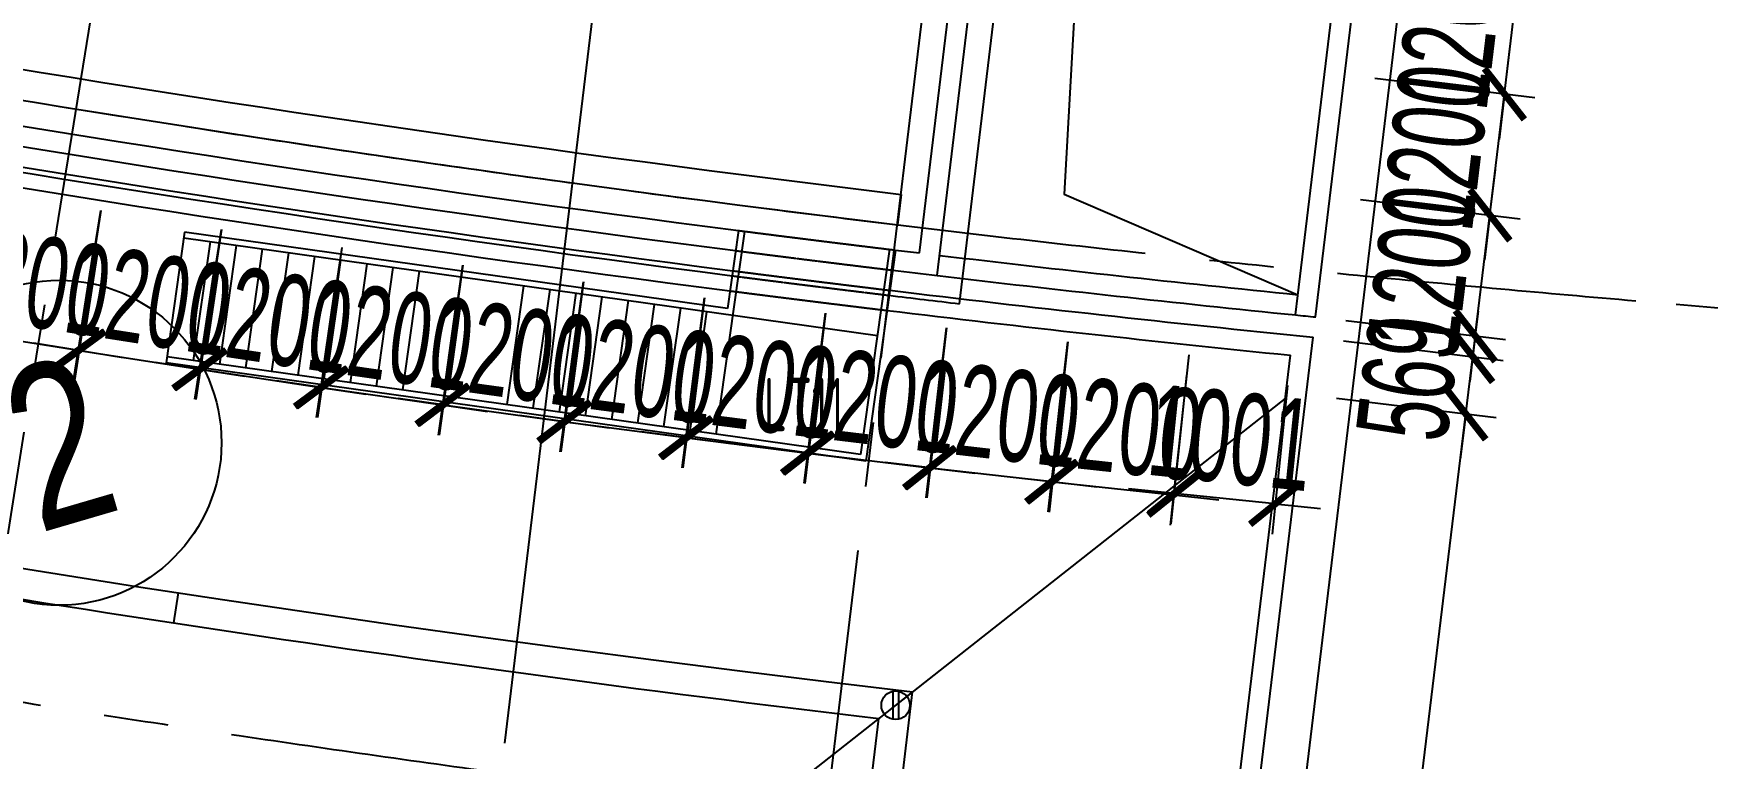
# Model space of a CAD drawing. Extents: x -668578 to 2331563, y -1202445 to 1620273.
# Drawn here: x 846723 to 863217, y 79376 to 86514 of the extents above; entities that cross this region are included whole.
import ezdxf
from ezdxf.enums import TextEntityAlignment as Align

# ---------------------------------------------------------------- set-up
doc = ezdxf.new("R2010")
doc.units = 0
doc.linetypes.add('CENTER2', pattern=[28.575, 19.05, -3.175, 3.175, -3.175])
doc.linetypes.add('DASH', pattern=[0.35, 0.25, -0.1])
doc.layers.get('0').update_dxf_attribs({"color": 8})
doc.layers.get('Defpoints').update_dxf_attribs({"color": 8})
for name, color, linetype in [('#标注', 8, 'Continuous'), ('#轴线', 8, 'CENTER2'), ('A-AL', 8, 'Continuous'), ('A-DIMS-150', 8, 'Continuous'), ('A-ROOF', 8, 'Continuous'), ('A-ROOF-DRAN', 8, 'Continuous'), ('A-STRS', 8, 'Continuous'), ('dim', 8, 'Continuous'), ('EQUIP_雨水斗', 8, 'Continuous'), ('PUB_HATCH', 8, 'Continuous'), ('外轮廓', 8, 'Continuous'), ('建-文字', 8, 'Continuous')]:
    doc.layers.add(name, color=color, linetype=linetype)
doc.styles.add('JHZX', font='jrs.shx', dxfattribs={"width": 0.6, "bigfont": 'jhz.shx'})
doc.styles.add('XD2008', font='xd-hzs.shx', dxfattribs={"width": 0.7, "bigfont": 'xd-hztxt.shx'})
doc.dimstyles.new('JZBZ-300', dxfattribs={"dimscale": 300, "dimtxt": 3, "dimasz": 1.5, "dimexe": 1, "dimexo": 1, "dimgap": 0.5, "dimtad": 1, "dimdec": 0, "dimdsep": 46, "dimtxsty": 'JHZX', "dimblk1": 'ARCHTICK', "dimblk2": 'ARCHTICK', "dimsah": 1, "dimcen": 0, "dimclrd": 1, "dimclre": 1, "dimclrt": 2, "dimazin": 2, "dimtfac": 1, "dimtdec": 0, "dimtix": 1, "dimtmove": 0, "dimatfit": 3, "dimfxl": 0, "dimtolj": 1, "dimlwd": -1, "dimlwe": -1, "dimarcsym": 0})
doc.dimstyles.new('JZBZ-400', dxfattribs={"dimscale": 400, "dimtxt": 3, "dimasz": 1.5, "dimexe": 1, "dimexo": 1, "dimgap": 0.5, "dimtad": 1, "dimdec": 0, "dimdsep": 46, "dimtxsty": 'JHZX', "dimblk1": 'ARCHTICK', "dimblk2": 'ARCHTICK', "dimsah": 1, "dimcen": 0, "dimclrd": 1, "dimclre": 1, "dimclrt": 2, "dimazin": 2, "dimtfac": 1, "dimtdec": 0, "dimtix": 1, "dimtmove": 0, "dimatfit": 3, "dimfxl": 0, "dimtolj": 1, "dimlwd": -1, "dimlwe": -1, "dimarcsym": 0})

# ---------------------------------------------------------------- blocks, each defined once
blk = doc.blocks.new('_ARCHTICK')
at = {"color": 0, "linetype": 'ByBlock', "const_width": 0.15}
blk.add_lwpolyline([(-0.5, -0.5), (0.5, 0.5)], dxfattribs=at)
blk = doc.blocks.new('*D2939')
at = {"layer": '#标注', "ltscale": 300, "transparency": 16777216}
for p, q in [((-1773, -1481), (-9342, -7863)), ((165914, -92056), (164727, -101884))]:
    blk.add_line(p, q, dxfattribs=at)
blk.add_arc((197092, 166179), 269610, 220.13382, 263.11563, dxfattribs=at)
at = {"layer": 'Defpoints', "color": 0, "ltscale": 300, "transparency": 16777216}
for p in [(197092, 166179), (-1467, -1224), (40380, -53208), (165962, -91659)]:
    blk.add_point(p, dxfattribs=at)
at = {"layer": '#标注', "ltscale": 300, "transparency": 16777216, "xscale": 600, "yscale": 600, "zscale": 600}
for p, rotation in [((-9036, -7605), 130.1338192809485), ((164775, -101487), 353.1156299250187)]:
    blk.add_blockref('_ARCHTICK', p, dxfattribs=dict(at, rotation=rotation))
at = {"layer": '#标注', "ltscale": 300, "transparency": 16777216, "insert": (69342, -70334), "char_height": 1200, "attachment_point": 5, "rotation": 331.6247, "style": 'JHZX'}
blk.add_mtext('\\A1;42.98°', dxfattribs=at)
blk = doc.blocks.new('*D2975')
at = {"layer": '#标注', "ltscale": 300, "transparency": 16777216}
for p, q in [((179960, -40061), (188529, -40789)), ((183823, -91423), (188130, -40755)), ((175652, -90728), (184221, -91457))]:
    blk.add_line(p, q, dxfattribs=at)
at = {"layer": 'Defpoints', "color": 0, "ltscale": 300, "transparency": 16777216}
for p in [(179561, -40027), (188130, -40755), (175254, -90694)]:
    blk.add_point(p, dxfattribs=at)
at = {"layer": '#标注', "ltscale": 300, "transparency": 16777216, "xscale": 600, "yscale": 600, "zscale": 600}
for p, rotation in [((188130, -40755), 85.14058418481615), ((183823, -91423), 265.1405841848161)]:
    blk.add_blockref('_ARCHTICK', p, dxfattribs=dict(at, rotation=rotation))
at = {"layer": '#标注', "ltscale": 300, "transparency": 16777216, "insert": (185179, -66021), "char_height": 1200, "attachment_point": 5, "rotation": 85.1406, "style": 'JHZX'}
blk.add_mtext('\\A1;50850', dxfattribs=at)
blk = doc.blocks.new('*D2957')
at = {"layer": '#标注', "ltscale": 300, "transparency": 16777216}
for p, q in [((179960, -40061), (186137, -40586)), ((185243, -46381), (185739, -40552)), ((179464, -45890), (185642, -46415))]:
    blk.add_line(p, q, dxfattribs=at)
at = {"layer": 'Defpoints', "color": 0, "ltscale": 300, "transparency": 16777216}
for p in [(179561, -40027), (185739, -40552), (179066, -45856)]:
    blk.add_point(p, dxfattribs=at)
at = {"layer": '#标注', "ltscale": 300, "transparency": 16777216, "xscale": 600, "yscale": 600, "zscale": 600}
for p, rotation in [((185739, -40552), 85.14058418481733), ((185243, -46381), 265.1405841848173)]:
    blk.add_blockref('_ARCHTICK', p, dxfattribs=dict(at, rotation=rotation))
at = {"layer": '#标注', "ltscale": 300, "transparency": 16777216, "insert": (184694, -43399), "char_height": 1200, "attachment_point": 5, "rotation": 85.1406, "style": 'JHZX'}
blk.add_mtext('\\A1;5850', dxfattribs=at)
blk = doc.blocks.new('*U2924')
at = {"linetype": 'ByBlock'}
blk.add_line((0, -20), (0, 0), dxfattribs=at)
blk.add_circle((0, -24), 4, dxfattribs=at)
at = {"color": 253, "linetype": 'ByBlock', "style": 'JHZX', "width": 0.75}
blk.add_attdef('AXES', text='', height=4, dxfattribs=at).set_placement((0, -24), align=Align.MIDDLE_CENTER)
blk = doc.blocks.new('*D1304')
at = {"layer": '#标注', "ltscale": 300, "transparency": 16777216}
for p, q in [((859561, 82924), (861133, 82734)), ((854937, 33925), (860835, 82770)), ((853663, 34079), (855235, 33889))]:
    blk.add_line(p, q, dxfattribs=at)
at = {"layer": 'Defpoints', "color": 0, "ltscale": 300, "transparency": 16777216}
for p in [(859263, 82960), (860835, 82770), (853365, 34115)]:
    blk.add_point(p, dxfattribs=at)
at = {"layer": '#标注', "ltscale": 300, "transparency": 16777216, "xscale": 450, "yscale": 450, "zscale": 450}
for p, rotation in [((860835, 82770), 83.11562992501919), ((854937, 33925), 263.1156299250192)]:
    blk.add_blockref('_ARCHTICK', p, dxfattribs=dict(at, rotation=rotation))
at = {"layer": '#标注', "ltscale": 300, "transparency": 16777216, "insert": (857290, 58420), "char_height": 900, "width": 3437.94, "attachment_point": 5, "rotation": 83.1156, "style": 'JHZX'}
blk.add_mtext('\\A1;1200*41', dxfattribs=at)
blk = doc.blocks.new('*D1305')
at = {"layer": '#标注', "color": 1, "ltscale": 300, "transparency": 16777216}
for p, q in [((860904, 83333), (860959, 83780)), ((859629, 83488), (861202, 83296)), ((860835, 82768), (860904, 83333)), ((859561, 82924), (861133, 82732)), ((860835, 82768), (860781, 82322))]:
    blk.add_line(p, q, dxfattribs=at)
at = {"layer": 'Defpoints', "color": 0, "ltscale": 300, "transparency": 16777216}
for p in [(859332, 83525), (860904, 83333), (859263, 82960)]:
    blk.add_point(p, dxfattribs=at)
at = {"layer": '#标注', "color": 1, "ltscale": 300, "transparency": 16777216, "xscale": 450, "yscale": 450, "zscale": 450}
for p, rotation in [((860904, 83333), 263.0428487904168), ((860835, 82768), 83.04284879041681)]:
    blk.add_blockref('_ARCHTICK', p, dxfattribs=dict(at, rotation=rotation))
at = {"layer": '#标注', "color": 2, "ltscale": 300, "transparency": 16777216, "insert": (860274, 83123), "char_height": 900, "attachment_point": 5, "rotation": 83.0428, "style": 'JHZX'}
blk.add_mtext('\\A1;569', dxfattribs=at)
blk = doc.blocks.new('*D1306')
at = {"layer": '#标注', "color": 1, "ltscale": 300, "transparency": 16777216}
for p, q in [((858082, 83151), (857930, 81687)), ((859078, 83048), (858926, 81584)), ((857961, 81986), (857513, 82032)), ((858957, 81882), (857961, 81986)), ((858957, 81882), (859404, 81836))]:
    blk.add_line(p, q, dxfattribs=at)
at = {"layer": 'Defpoints', "color": 0, "ltscale": 300, "transparency": 16777216}
for p in [(858113, 83449), (859109, 83346), (857961, 81986)]:
    blk.add_point(p, dxfattribs=at)
at = {"layer": '#标注', "color": 1, "ltscale": 300, "transparency": 16777216, "xscale": 450, "yscale": 450, "zscale": 450}
for p, rotation in [((857961, 81986), 354.0782512395263), ((858957, 81882), 174.0782512395262)]:
    blk.add_blockref('_ARCHTICK', p, dxfattribs=dict(at, rotation=rotation))
at = {"layer": '#标注', "color": 2, "ltscale": 300, "transparency": 16777216, "insert": (858521, 82531), "char_height": 900, "attachment_point": 5, "rotation": 354.0783, "style": 'JHZX'}
blk.add_mtext('\\A1;1001', dxfattribs=at)
blk = doc.blocks.new('*D1333')
at = {"layer": '#标注', "color": 1, "ltscale": 300, "transparency": 16777216}
for p, q in [((846200, 84962), (845930, 83291)), ((847385, 84770), (847114, 83099)), ((845977, 83587), (845533, 83659)), ((845977, 83587), (847162, 83395)), ((847162, 83395), (847606, 83323))]:
    blk.add_line(p, q, dxfattribs=at)
at = {"layer": 'Defpoints', "color": 0, "ltscale": 300, "transparency": 16777216}
for p in [(846248, 85258), (847433, 85066), (847162, 83395)]:
    blk.add_point(p, dxfattribs=at)
at = {"layer": '#标注', "color": 1, "ltscale": 300, "transparency": 16777216, "xscale": 450, "yscale": 450, "zscale": 450}
for p, rotation in [((845977, 83587), 350.7973542679076), ((847162, 83395), 170.7973542679076)]:
    blk.add_blockref('_ARCHTICK', p, dxfattribs=dict(at, rotation=rotation))
at = {"layer": '#标注', "color": 2, "ltscale": 300, "transparency": 16777216, "insert": (846666, 84083), "char_height": 900, "attachment_point": 5, "rotation": 350.7974, "style": 'JHZX'}
blk.add_mtext('\\A1;1200', dxfattribs=at)
blk = doc.blocks.new('*D1334')
at = {"layer": '#标注', "color": 1, "ltscale": 300, "transparency": 16777216}
for p, q in [((847386, 84770), (847126, 83098)), ((848572, 84585), (848311, 82913)), ((847172, 83394), (846727, 83464)), ((847172, 83394), (848357, 83209)), ((848357, 83209), (848802, 83140))]:
    blk.add_line(p, q, dxfattribs=at)
at = {"layer": 'Defpoints', "color": 0, "ltscale": 300, "transparency": 16777216}
for p in [(847433, 85066), (848618, 84881), (848357, 83209)]:
    blk.add_point(p, dxfattribs=at)
at = {"layer": '#标注', "color": 1, "ltscale": 300, "transparency": 16777216, "xscale": 450, "yscale": 450, "zscale": 450}
for p, rotation in [((847172, 83394), 351.1285437448619), ((848357, 83209), 171.1285437448619)]:
    blk.add_blockref('_ARCHTICK', p, dxfattribs=dict(at, rotation=rotation))
at = {"layer": '#标注', "color": 2, "ltscale": 300, "transparency": 16777216, "insert": (847857, 83895), "char_height": 900, "attachment_point": 5, "rotation": 351.1285, "style": 'JHZX'}
blk.add_mtext('\\A1;1200', dxfattribs=at)
blk = doc.blocks.new('*D1335')
at = {"layer": '#标注', "color": 1, "ltscale": 300, "transparency": 16777216}
for p, q in [((848574, 84584), (848323, 82912)), ((849761, 84406), (849509, 82734)), ((848367, 83208), (847922, 83275)), ((848367, 83208), (849554, 83030)), ((849554, 83030), (849999, 82963))]:
    blk.add_line(p, q, dxfattribs=at)
at = {"layer": 'Defpoints', "color": 0, "ltscale": 300, "transparency": 16777216}
for p in [(848618, 84881), (849805, 84703), (849554, 83030)]:
    blk.add_point(p, dxfattribs=at)
at = {"layer": '#标注', "color": 1, "ltscale": 300, "transparency": 16777216, "xscale": 450, "yscale": 450, "zscale": 450}
for p, rotation in [((848367, 83208), 351.4597332218141), ((849554, 83030), 171.4597332218141)]:
    blk.add_blockref('_ARCHTICK', p, dxfattribs=dict(at, rotation=rotation))
at = {"layer": '#标注', "color": 2, "ltscale": 300, "transparency": 16777216, "insert": (849050, 83713), "char_height": 900, "attachment_point": 5, "rotation": 351.4597, "style": 'JHZX'}
blk.add_mtext('\\A1;1200', dxfattribs=at)
blk = doc.blocks.new('*D1336')
at = {"layer": '#标注', "color": 1, "ltscale": 300, "transparency": 16777216}
for p, q in [((849762, 84406), (849521, 82733)), ((850950, 84235), (850709, 82561)), ((849564, 83030), (849118, 83094)), ((849564, 83030), (850751, 82858)), ((850751, 82858), (851197, 82794))]:
    blk.add_line(p, q, dxfattribs=at)
at = {"layer": 'Defpoints', "color": 0, "ltscale": 300, "transparency": 16777216}
for p in [(849805, 84703), (850993, 84531), (850751, 82858)]:
    blk.add_point(p, dxfattribs=at)
at = {"layer": '#标注', "color": 1, "ltscale": 300, "transparency": 16777216, "xscale": 450, "yscale": 450, "zscale": 450}
for p, rotation in [((849564, 83030), 351.7909226987666), ((850751, 82858), 171.7909226987666)]:
    blk.add_blockref('_ARCHTICK', p, dxfattribs=dict(at, rotation=rotation))
at = {"layer": '#标注', "color": 2, "ltscale": 300, "transparency": 16777216, "insert": (850243, 83538), "char_height": 900, "attachment_point": 5, "rotation": 351.7909, "style": 'JHZX'}
blk.add_mtext('\\A1;1200', dxfattribs=at)
blk = doc.blocks.new('*D1337')
at = {"layer": '#标注', "color": 1, "ltscale": 300, "transparency": 16777216}
for p, q in [((850952, 84234), (850720, 82560)), ((852140, 84070), (851909, 82396)), ((850761, 82858), (850315, 82919)), ((850761, 82858), (851950, 82693)), ((851950, 82693), (852396, 82631))]:
    blk.add_line(p, q, dxfattribs=at)
at = {"layer": 'Defpoints', "color": 0, "ltscale": 300, "transparency": 16777216}
for p in [(850993, 84531), (852181, 84367), (851950, 82693)]:
    blk.add_point(p, dxfattribs=at)
at = {"layer": '#标注', "color": 1, "ltscale": 300, "transparency": 16777216, "xscale": 450, "yscale": 450, "zscale": 450}
for p, rotation in [((850761, 82858), 352.1221121757198), ((851950, 82693), 172.1221121757198)]:
    blk.add_blockref('_ARCHTICK', p, dxfattribs=dict(at, rotation=rotation))
at = {"layer": '#标注', "color": 2, "ltscale": 300, "transparency": 16777216, "insert": (851438, 83370), "char_height": 900, "attachment_point": 5, "rotation": 352.1221, "style": 'JHZX'}
blk.add_mtext('\\A1;1200', dxfattribs=at)
blk = doc.blocks.new('*D1338')
at = {"layer": '#标注', "color": 1, "ltscale": 300, "transparency": 16777216}
for p, q in [((852142, 84070), (851920, 82395)), ((853332, 83912), (853110, 82237)), ((851960, 82692), (851513, 82752)), ((851960, 82692), (853149, 82535)), ((853149, 82535), (853595, 82476))]:
    blk.add_line(p, q, dxfattribs=at)
at = {"layer": 'Defpoints', "color": 0, "ltscale": 300, "transparency": 16777216}
for p in [(852181, 84367), (853371, 84209), (853149, 82535)]:
    blk.add_point(p, dxfattribs=at)
at = {"layer": '#标注', "color": 1, "ltscale": 300, "transparency": 16777216, "xscale": 450, "yscale": 450, "zscale": 450}
for p, rotation in [((851960, 82692), 352.4533016526734), ((853149, 82535), 172.4533016526733)]:
    blk.add_blockref('_ARCHTICK', p, dxfattribs=dict(at, rotation=rotation))
at = {"layer": '#标注', "color": 2, "ltscale": 300, "transparency": 16777216, "insert": (852633, 83208), "char_height": 900, "attachment_point": 5, "rotation": 352.4533, "style": 'JHZX'}
blk.add_mtext('\\A1;1200', dxfattribs=at)
blk = doc.blocks.new('*D1339')
at = {"layer": '#标注', "color": 1, "ltscale": 300, "transparency": 16777216}
for p, q in [((853333, 83912), (853121, 82237)), ((854524, 83761), (854312, 82086)), ((853159, 82534), (852713, 82591)), ((853159, 82534), (854349, 82384)), ((854349, 82384), (854796, 82327))]:
    blk.add_line(p, q, dxfattribs=at)
at = {"layer": 'Defpoints', "color": 0, "ltscale": 300, "transparency": 16777216}
for p in [(853371, 84209), (854562, 84059), (854349, 82384)]:
    blk.add_point(p, dxfattribs=at)
at = {"layer": '#标注', "color": 1, "ltscale": 300, "transparency": 16777216, "xscale": 450, "yscale": 450, "zscale": 450}
for p, rotation in [((853159, 82534), 352.7844911296252), ((854349, 82384), 172.7844911296253)]:
    blk.add_blockref('_ARCHTICK', p, dxfattribs=dict(at, rotation=rotation))
at = {"layer": '#标注', "color": 2, "ltscale": 300, "transparency": 16777216, "insert": (853830, 83054), "char_height": 900, "attachment_point": 5, "rotation": 352.7845, "style": 'JHZX'}
blk.add_mtext('\\A1;1200', dxfattribs=at)
blk = doc.blocks.new('*D1340')
at = {"layer": '#标注', "color": 1, "ltscale": 300, "transparency": 16777216}
for p, q in [((854526, 83761), (854323, 82085)), ((855717, 83617), (855515, 81941)), ((854359, 82383), (853912, 82437)), ((854359, 82383), (855551, 82239)), ((855551, 82239), (855997, 82185))]:
    blk.add_line(p, q, dxfattribs=at)
at = {"layer": 'Defpoints', "color": 0, "ltscale": 300, "transparency": 16777216}
for p in [(854562, 84059), (855753, 83915), (855551, 82239)]:
    blk.add_point(p, dxfattribs=at)
at = {"layer": '#标注', "color": 1, "ltscale": 300, "transparency": 16777216, "xscale": 450, "yscale": 450, "zscale": 450}
for p, rotation in [((854359, 82383), 353.1156806065766), ((855551, 82239), 173.1156806065766)]:
    blk.add_blockref('_ARCHTICK', p, dxfattribs=dict(at, rotation=rotation))
at = {"layer": '#标注', "color": 2, "ltscale": 300, "transparency": 16777216, "insert": (855027, 82907), "char_height": 900, "attachment_point": 5, "rotation": 353.1157, "style": 'JHZX'}
blk.add_mtext('\\A1;1200', dxfattribs=at)
blk = doc.blocks.new('*D1341')
at = {"layer": '#标注', "color": 1, "ltscale": 300, "transparency": 16777216}
for p, q in [((855719, 83617), (855526, 81941)), ((856911, 83480), (856718, 81804)), ((855560, 82239), (855113, 82290)), ((855560, 82239), (856753, 82102)), ((856753, 82102), (857200, 82050))]:
    blk.add_line(p, q, dxfattribs=at)
at = {"layer": 'Defpoints', "color": 0, "ltscale": 300, "transparency": 16777216}
for p in [(855753, 83915), (856945, 83778), (856753, 82102)]:
    blk.add_point(p, dxfattribs=at)
at = {"layer": '#标注', "color": 1, "ltscale": 300, "transparency": 16777216, "xscale": 450, "yscale": 450, "zscale": 450}
for p, rotation in [((855560, 82239), 353.4468700835271), ((856753, 82102), 173.4468700835271)]:
    blk.add_blockref('_ARCHTICK', p, dxfattribs=dict(at, rotation=rotation))
at = {"layer": '#标注', "color": 2, "ltscale": 300, "transparency": 16777216, "insert": (856225, 82766), "char_height": 900, "attachment_point": 5, "rotation": 353.4469, "style": 'JHZX'}
blk.add_mtext('\\A1;1200', dxfattribs=at)
blk = doc.blocks.new('*D1342')
at = {"layer": '#标注', "color": 1, "ltscale": 300, "transparency": 16777216}
for p, q in [((856913, 83480), (856730, 81803)), ((858105, 83350), (857923, 81673)), ((856762, 82101), (856315, 82150)), ((856762, 82101), (857955, 81971)), ((857955, 81971), (858403, 81923))]:
    blk.add_line(p, q, dxfattribs=at)
at = {"layer": 'Defpoints', "color": 0, "ltscale": 300, "transparency": 16777216}
for p in [(856945, 83778), (858138, 83648), (857955, 81971)]:
    blk.add_point(p, dxfattribs=at)
at = {"layer": '#标注', "color": 1, "ltscale": 300, "transparency": 16777216, "xscale": 450, "yscale": 450, "zscale": 450}
for p, rotation in [((856762, 82101), 353.7780595604788), ((857955, 81971), 173.7780595604788)]:
    blk.add_blockref('_ARCHTICK', p, dxfattribs=dict(at, rotation=rotation))
at = {"layer": '#标注', "color": 2, "ltscale": 300, "transparency": 16777216, "insert": (857424, 82633), "char_height": 900, "attachment_point": 5, "rotation": 353.7781, "style": 'JHZX'}
blk.add_mtext('\\A1;1200', dxfattribs=at)
blk = doc.blocks.new('*D1405')
at = {"layer": '#标注', "color": 1, "ltscale": 300, "transparency": 16777216}
for p, q in [((861073, 84727), (861127, 85174)), ((859797, 84881), (861370, 84691)), ((860929, 83536), (861073, 84727)), ((859653, 83690), (861227, 83500)), ((860929, 83536), (860875, 83089))]:
    blk.add_line(p, q, dxfattribs=at)
at = {"layer": 'Defpoints', "color": 0, "ltscale": 300, "transparency": 16777216}
for p in [(859499, 84917), (861073, 84727), (859355, 83726)]:
    blk.add_point(p, dxfattribs=at)
at = {"layer": '#标注', "color": 1, "ltscale": 300, "transparency": 16777216, "xscale": 450, "yscale": 450, "zscale": 450}
for p, rotation in [((861073, 84727), 263.1156299250156), ((860929, 83536), 83.11562992501565)]:
    blk.add_blockref('_ARCHTICK', p, dxfattribs=dict(at, rotation=rotation))
at = {"layer": '#标注', "color": 2, "ltscale": 300, "transparency": 16777216, "insert": (860405, 84204), "char_height": 900, "attachment_point": 5, "rotation": 83.1156, "style": 'JHZX'}
blk.add_mtext('\\A1;1200', dxfattribs=at)
blk = doc.blocks.new('*D1406')
at = {"layer": '#标注', "color": 1, "ltscale": 300, "transparency": 16777216}
for p, q in [((861216, 85919), (861270, 86365)), ((859940, 86073), (861514, 85883)), ((861073, 84727), (861216, 85919)), ((859797, 84881), (861370, 84691)), ((861073, 84727), (861019, 84281))]:
    blk.add_line(p, q, dxfattribs=at)
at = {"layer": 'Defpoints', "color": 0, "ltscale": 300, "transparency": 16777216}
for p in [(859643, 86109), (861216, 85919), (859499, 84917)]:
    blk.add_point(p, dxfattribs=at)
at = {"layer": '#标注', "color": 1, "ltscale": 300, "transparency": 16777216, "xscale": 450, "yscale": 450, "zscale": 450}
for p, rotation in [((861216, 85919), 263.1156299250156), ((861073, 84727), 83.11562992501565)]:
    blk.add_blockref('_ARCHTICK', p, dxfattribs=dict(at, rotation=rotation))
at = {"layer": '#标注', "color": 2, "ltscale": 300, "transparency": 16777216, "insert": (860549, 85395), "char_height": 900, "attachment_point": 5, "rotation": 83.1156, "style": 'JHZX'}
blk.add_mtext('\\A1;1200', dxfattribs=at)
blk = doc.blocks.new('*D1407')
at = {"layer": '#标注', "color": 1, "ltscale": 300, "transparency": 16777216}
for p, q in [((861360, 87110), (861414, 87557)), ((860084, 87264), (861658, 87074)), ((861216, 85919), (861360, 87110)), ((859940, 86073), (861514, 85883)), ((861216, 85919), (861163, 85472))]:
    blk.add_line(p, q, dxfattribs=at)
at = {"layer": 'Defpoints', "color": 0, "ltscale": 300, "transparency": 16777216}
for p in [(859786, 87300), (861360, 87110), (859643, 86109)]:
    blk.add_point(p, dxfattribs=at)
at = {"layer": '#标注', "color": 1, "ltscale": 300, "transparency": 16777216, "xscale": 450, "yscale": 450, "zscale": 450}
for p, rotation in [((861360, 87110), 263.1156299250156), ((861216, 85919), 83.11562992501565)]:
    blk.add_blockref('_ARCHTICK', p, dxfattribs=dict(at, rotation=rotation))
at = {"layer": '#标注', "color": 2, "ltscale": 300, "transparency": 16777216, "insert": (860693, 86586), "char_height": 900, "attachment_point": 5, "rotation": 83.1156, "style": 'JHZX'}
blk.add_mtext('\\A1;1200', dxfattribs=at)
blk = doc.blocks.new('$TwtSys$00000139')
at = {"layer": 'EQUIP_雨水斗'}
for p, q in [((-19, 92), (-19, -92)), ((19, 92), (19, -92))]:
    blk.add_line(p, q, dxfattribs=at)
blk.add_circle((0, 0), 93.8, dxfattribs=at)
blk = doc.blocks.new('A$C47405904')
at = {"layer": 'A-AL'}
blk.add_line((18394, -31141), (20208, -16120), dxfattribs=at)
blk.add_lwpolyline([(-7022, -81198, 0.019317), (12906, -84262, 0.412397), (16280, -81597), (25756, -3110)], format="xyb", dxfattribs=at)
for start, end in [(251.50111, 262.68595), (263.11563, 263.30878)]:
    blk.add_arc((42590, 175095), 207650, start, end, dxfattribs=at)
at = {"layer": 'A-AL', "linetype": 'DASH'}
blk.add_arc((42590, 175095), 207650, 262.68595, 263.11645, dxfattribs=at)
at = {"layer": 'A-DIMS-150'}
blk.add_lwpolyline([(20208, -16120), (19425, -30063), (21729, -31052)], dxfattribs=at)
at = {"layer": 'A-ROOF'}
blk.add_line((9530, -41573), (21606, -32074), dxfattribs=at)
at = {"layer": 'A-ROOF-DRAN'}
for p, q in [((17819, -30065), (17783, -30363)), ((10697, -33987), (10651, -34283)), ((12413, -80681), (17933, -34963)), ((17933, -34963), (17599, -35226)), ((12151, -80348), (17599, -35226))]:
    blk.add_line(p, q, dxfattribs=at)
for radius, start, end in [(211500, 233.70702, 263.30526), (206650, 251.84622, 263.11563), (206950, 251.84616, 263.11563), (211800, 259.42987, 263.22384)]:
    blk.add_arc((42590, 175095), radius, start, end, dxfattribs=at)
at = {"layer": 'A-STRS'}
for p, q in [((10761, -30435), (10580, -31722)), ((17586, -31456), (10753, -30494)), ((16109, -31188), (10761, -30435)), ((16217, -30419), (16109, -31188)), ((16276, -30428), (16220, -30825)), ((11011, -30530), (10846, -31699)), ((11268, -30566), (11103, -31735)), ((11525, -30603), (11361, -31771)), ((11783, -30639), (11618, -31807)), ((12040, -30675), (11876, -31844)), ((17706, -30604), (17421, -32625)), ((17765, -30613), (17472, -32692)), ((12298, -30712), (12133, -31880)), ((12555, -30748), (12391, -31916)), ((12813, -30784), (12648, -31952)), ((13070, -30820), (12906, -31989)), ((16220, -30825), (15995, -32424)), ((14100, -30965), (13936, -32134)), ((14358, -31002), (14193, -32170)), ((14615, -31038), (14450, -32206)), ((14872, -31074), (14708, -32243)), ((15130, -31110), (14965, -32279)), ((15387, -31147), (15223, -32315)), ((15645, -31183), (15480, -32351)), ((15902, -31219), (15738, -32388)), ((17421, -32625), (10589, -31662)), ((17472, -32692), (10580, -31722))]:
    blk.add_line(p, q, dxfattribs=at)
at = {"layer": 'PUB_HATCH'}
blk.add_line((21372, 26314), (13913, -35467), dxfattribs=at)
at = {"layer": '外轮廓', "color": 3}
for p, q in [((18176, -30863), (19913, -16474)), ((18002, -30641), (19678, -16754))]:
    blk.add_line(p, q, dxfattribs=at)
for points in [[(21904, -31271), (24799, -7297)], [(21705, -31251), (24473, -8323)]]:
    blk.add_lwpolyline(points, dxfattribs=at)
for points in [[(-7261, -80693, 0.019634), (12958, -83815, 0.412564), (15834, -81544), (21880, -31470)], [(-7184, -80504, 0.019595), (12980, -83616, 0.412564), (15636, -81520), (21657, -31648)]]:
    blk.add_lwpolyline(points, format="xyb", dxfattribs=at)
for radius, start, end in [(207200, 251.76315, 262.68747), (207400, 251.70794, 262.68679), (207600, 251.70803, 262.68612), (207800, 251.76327, 262.68544), (207200, 263.11891, 263.18476), (207200, 263.24007, 264.22179), (207400, 263.11781, 263.23995), (207400, 263.24007, 264.22179), (207600, 263.11672, 264.27487), (207800, 263.11563, 264.2186), (207400, 264.22073, 264.27599)]:
    blk.add_arc((42590, 175095), radius, start, end, dxfattribs=at)
at = {"layer": '外轮廓', "color": 3, "linetype": 'DASH'}
for radius, start, end in [(207200, 262.68747, 263.11891), (207400, 262.68679, 263.11781), (207600, 262.68612, 263.11672), (207800, 262.68544, 263.11563)]:
    blk.add_arc((42590, 175095), radius, start, end, dxfattribs=at)
at = {"layer": 'EQUIP_雨水斗', "xscale": 1.5, "yscale": 1.5, "zscale": 1.5}
blk.add_blockref('$TwtSys$00000139', (17766, -35094), dxfattribs=at)
at = {"layer": '建-文字', "style": 'XD2008', "width": 0.7}
blk.add_text('LT11', height=525, dxfattribs=at).set_placement((16469, -32396))
blk = doc.blocks.new('DSGDFG')
at = {"layer": '#标注', "ltscale": 300}
blk.add_arc((197092.2, 166179.2), 257800, 220.136073, 263.11563, dxfattribs=at)
at = {"layer": '#轴线', "ltscale": 200}
for p, q in [((155809.7, -90221), (166969.1, -20911.3)), ((165961.8, -91657.8), (174377.5, -21954.5))]:
    blk.add_line(p, q, dxfattribs=at)
for radius in [206950, 212800, 220600, 228400, 236200, 244000, 251800, 257800]:
    blk.add_arc((197092.2, 166179.2), radius, 218.438892, 265.140584, dxfattribs=at)
at = {"layer": '#标注', "linetype": 'ByBlock', "xscale": 400, "yscale": 400, "rotation": 16.32880782961037}
blk.add_blockref('*U2924', (161327.8, -32212), dxfattribs=at).add_auto_attribs({'AXES': '2'})
at = {"layer": '#标注', "ltscale": 300}
dim = blk.add_angular_dim_3p(base=(40379.7, -53208.3), center=(197092.1, 166179.2), p1=(-1467, -1223.5), p2=(165961.7, -91658.5), dimstyle='JZBZ-400', override={"dimclrd": 256, "dimclre": 256, "dimclrt": 256}, dxfattribs=at)
dim.commit()
dim.dimension.update_dxf_attribs({"geometry": '*D2939', "text_midpoint": (69341.6, -70334.5)})
for p1, distance, picture, middle in [((175253.6, -90694.2), -8600, '*D2975', (185179.4, -66021.3)), ((179065.6, -45855.9), -6200, '*D2957', (184694, -43398.9))]:
    dim = blk.add_aligned_dim(p1=p1, p2=(179561.2, -40026.9), distance=distance, dimstyle='JZBZ-400', override={"dimclrd": 256, "dimclre": 256, "dimclrt": 256}, dxfattribs=at)
    dim.commit()
    dim.dimension.update_dxf_attribs({"geometry": picture, "text_midpoint": middle})
blk = doc.blocks.new('HRTYTET')
at = {"layer": '#标注', "ltscale": 300}
for p1, p2, distance, picture, middle in [((859642.5, 86108.7), (859786.3, 87300), -1585.4, '*D1407', (860692.7, 86586.2)), ((859498.7, 84917.3), (859642.5, 86108.7), -1585.4, '*D1406', (860548.9, 85394.9)), ((859354.8, 83726), (859498.7, 84917.3), -1585.4, '*D1405', (860405.1, 84203.5)), ((846248.2, 85258), (847432.8, 85066.1), -1692.7, '*D1333', (846665.7, 84083.5)), ((847432.7, 85066.1), (848618.4, 84881), -1692, '*D1334', (847857.2, 83894.6)), ((848618.4, 84881), (849805.1, 84702.8), -1691.3, '*D1335', (849049.7, 83712.7)), ((849805.1, 84702.8), (850992.8, 84531.5), -1690.6, '*D1336', (850243.2, 83537.7)), ((850992.8, 84531.5), (852181.5, 84367), -1689.9, '*D1337', (851437.7, 83369.6)), ((852181.4, 84367), (853371.1, 84209.4), -1689.2, '*D1338', (852633.2, 83208.4)), ((853371.1, 84209.4), (854561.6, 84058.7), -1688.5, '*D1339', (853829.6, 83054.1)), ((859262.8, 82960.1), (859331.7, 83524.7), -1584, '*D1305', (860274, 83123.2)), ((854561.5, 84058.7), (855752.9, 83914.9), -1687.8, '*D1340', (855026.8, 82906.8)), ((855752.9, 83914.9), (856945.1, 83777.9), -1687.1, '*D1341', (856224.9, 82766.4)), ((856945.1, 83777.9), (858138, 83647.9), -1686.4, '*D1342', (857423.8, 82632.9)), ((859108.7, 83346.2), (858112.9, 83449.4), 1471.7, '*D1306', (858520.8, 82530.8))]:
    dim = blk.add_aligned_dim(p1=p1, p2=p2, distance=distance, dimstyle='JZBZ-300', override={"dimfxl": 200}, dxfattribs=at)
    dim.commit()
    dim.dimension.update_dxf_attribs({"geometry": picture, "text_midpoint": middle})

msp = doc.modelspace()

# ---------------------------------------------------------------- block references
at = {"layer": '#标注'}
msp.add_blockref('DSGDFG', (682948.9, 123910), dxfattribs=at)
at = {"layer": 'dim', "ltscale": 300}
msp.add_blockref('A$C47405904', (837451.5, 114994.4), dxfattribs=at)
at = {"layer": 'dim'}
msp.add_blockref('HRTYTET', (0, 0), dxfattribs=at)

# ---------------------------------------------------------------- dimensions: what is measured, and where the dimension line sits
at = {"layer": '#标注', "ltscale": 300}
dim = msp.add_aligned_dim(p1=(853365.4, 34114.8), p2=(859262.8, 82960.1), distance=-1583.3, text='1200*41', dimstyle='JZBZ-300', override={"dimclrd": 256, "dimclre": 256, "dimclrt": 256, "dimfxl": 200}, dxfattribs=at)
dim.commit()
dim.dimension.update_dxf_attribs({"geometry": '*D1304', "text_midpoint": (857290.3, 58419.6)})

doc.saveas('drawing.dxf')
